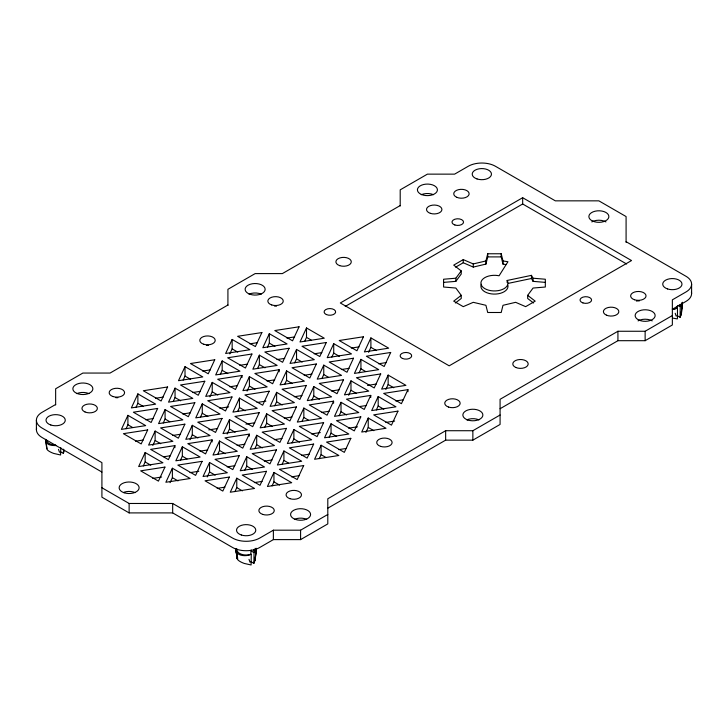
<?xml version="1.0" encoding="UTF-8"?>
<svg xmlns="http://www.w3.org/2000/svg" width="728" height="728" viewBox="0 0 728 728"><rect width="100%" height="100%" fill="white"/><g stroke="black" fill="none" stroke-linecap="round" stroke-linejoin="round"><path stroke-width="1.09" d="M250.96 561.688L253.881 563.372L255.009 559.231M677.158 315.615L680.089 317.308L681.053 315.06L681.071 312.248M60.752 447.511L60.597 454.991L53.717 453.435A9.418 2.748 17.5 0 1 47.22 449.686L46.037 442.169M236.227 548.512C234.68 556.192 246.419 556.966 251.269 554.226L251.105 564.974L244.226 563.427A9.418 2.748 17.5 0 1 237.728 559.677L236.582 551.833M45.455 439.348L46.783 448.848M255 560.169L256.283 548.302M681.208 314.105L682.482 302.238M254.855 561.124L256.338 550.004M681.053 315.06L681.545 310.947M681.79 308.881L682.536 303.931M255.301 559.159L256.083 550.823L254.045 552.625L253.881 563.372M681.499 313.095L682.282 304.759L680.243 306.561L680.089 317.308M64.492 450.177L63.372 453.38L60.442 451.697M63.372 453.38L63.527 449.176M455.628 267.158L463.254 262.753L473.264 267.076L485.922 264.091L485.922 260.952L487.715 253.763L501.201 253.763L502.993 260.952L502.993 264.091L505.96 264.564M485.922 264.091L487.715 256.902L487.715 253.763M127.91 415.342L121.403 429.374L145.7 425.616L127.91 415.342L127.91 424.77L126.053 428.783M137.874 393.884L131.358 407.908L155.656 404.149L137.874 393.884L137.874 403.312L136.009 407.316M145.163 452.525L138.657 466.548L162.954 462.79L145.163 452.525L145.163 461.952L143.307 465.956M155.128 431.058L148.612 445.09L172.909 441.332L155.128 431.058L155.128 440.486L152.798 445.5M165.083 409.591L158.577 423.623L182.874 419.865L165.083 409.591L165.083 419.019L163.227 423.032M175.048 388.133L168.541 402.156L192.838 398.398L175.048 388.133L175.048 397.561L173.191 401.565M185.012 366.666L178.496 380.689L202.803 376.931L185.012 366.666L185.012 376.094L183.147 380.098M174.902 445.618L168.396 459.65L150.605 449.376L174.902 445.618L174.902 447.72M172.381 468.231L165.866 482.264L190.172 478.505L172.381 468.231L172.381 477.659L170.052 482.673M182.337 446.774L175.83 460.797L200.127 457.038L182.337 446.774L182.337 456.201L180.48 460.205M192.301 425.307L185.795 439.339L210.092 435.581L192.301 425.307L192.301 434.734L189.981 439.748M202.266 403.84L195.75 417.872L220.056 414.114L202.266 403.84L202.266 413.267L200.4 417.281M212.23 382.382L205.715 396.405L230.012 392.647L212.23 382.382L212.23 391.81L209.901 396.815M222.186 360.915L215.679 374.938L239.976 371.18L222.186 360.915L222.186 370.343L220.329 374.347M232.15 339.448L225.635 353.48L249.941 349.722L232.15 339.448L232.15 348.876L229.821 353.89M212.085 439.867L205.569 453.899L187.788 443.625L212.085 439.867L212.085 441.96M241.969 375.475L235.453 389.507L217.672 379.233L241.969 375.475L241.969 377.568M209.555 462.48L203.048 476.512L227.345 472.754L209.555 462.48L209.555 471.908L207.234 476.922M219.519 441.022L213.004 455.046L237.31 451.287L219.519 441.022L219.519 450.45L217.663 454.454M229.484 419.556L222.968 433.588L247.265 429.829L229.484 419.556L229.484 428.983L227.154 433.997M239.439 398.089L232.933 412.121L257.23 408.363L239.439 398.089L239.439 407.516L237.583 411.529M249.404 376.631L242.897 390.654L267.194 386.896L249.404 376.631L249.404 386.058L247.074 391.063M259.368 355.164L252.853 369.187L277.15 365.429L259.368 355.164L259.368 364.591L257.503 368.596M269.324 333.697L262.817 347.729L287.114 343.971L269.324 333.697L269.324 343.125L267.467 347.138M249.258 434.115L242.752 448.148L224.961 437.874L249.258 434.115L249.258 436.209M279.142 369.724L272.636 383.756L254.846 373.482L279.142 369.724L279.142 371.817M236.773 478.196L230.266 492.228L254.563 488.47L236.773 478.196L236.773 487.624L234.916 491.637M246.737 456.729L240.222 470.761L264.519 467.003L246.737 456.729L246.737 466.157L244.872 470.17M256.693 435.271L250.186 449.294L274.483 445.536L256.693 435.271L256.693 444.699L254.836 448.703M266.657 413.804L260.151 427.837L284.448 424.069L266.657 413.804L266.657 423.232L264.801 427.236M276.622 392.337L270.106 406.37L294.403 402.611L276.622 392.337L276.622 401.765L274.756 405.778M286.577 370.88L280.071 384.903L304.368 381.144L286.577 370.88L286.577 380.307L284.721 384.311M296.542 349.413L290.035 363.436L314.332 359.678L296.542 349.413L296.542 358.84L294.685 362.844M306.506 327.946L299.991 341.978L324.297 338.22L306.506 327.946L306.506 337.373L304.641 341.387M273.946 472.445L267.44 486.477L291.737 482.719L273.946 472.445L273.946 481.872L272.09 485.885M283.911 450.978L277.404 465.01L301.701 461.252L283.911 450.978L283.911 460.405L282.055 464.419M293.875 429.52L287.36 443.543L311.666 439.785L293.875 429.52L293.875 438.948L292.01 442.952M303.84 408.053L297.324 422.085L321.621 418.318L303.84 408.053L303.84 417.481L301.974 421.485M313.795 386.586L307.289 400.618L331.586 396.86L313.795 386.586L313.795 396.014L311.939 400.027M323.76 365.128L317.244 379.151L341.55 375.393L323.76 365.128L323.76 374.556L321.894 378.56M333.724 343.661L327.209 357.685L351.506 353.926L333.724 343.661L333.724 353.089L331.859 357.093M333.579 401.155L327.063 415.178L309.282 404.914L333.579 401.155L333.579 403.248M321.094 445.227L314.578 459.259L338.875 455.501L321.094 445.227L321.094 454.654L319.228 458.667M331.049 423.769L324.542 437.792L348.839 434.034L331.049 423.769L331.049 433.196L329.192 437.2M341.013 402.302L334.498 416.334L358.804 412.567L341.013 402.302L341.013 411.73L339.157 415.734M350.978 380.835L344.462 394.867L368.759 391.109L350.978 380.835L350.978 390.263L348.648 395.277M360.933 359.368L354.427 373.4L378.724 369.642L360.933 359.368L360.933 368.805L359.077 372.809M370.898 337.91L364.391 351.933L388.688 348.175L370.898 337.91L370.898 347.338L368.577 352.343M370.752 395.395L364.246 409.427L346.455 399.162L370.752 395.395L370.752 397.497M368.231 418.018L361.716 432.041L386.013 428.282L368.231 418.018L368.231 427.445L365.902 432.45M378.187 396.551L371.68 410.583L395.977 406.816L378.187 396.551L378.187 405.978L376.331 409.982M388.151 375.084L381.645 389.116L405.942 385.358L388.151 375.084L388.151 384.511L385.831 389.526M407.935 389.644L401.419 403.676L383.638 393.411L407.935 389.644L407.935 391.746M443.589 282.373L455.846 281.363L455.846 278.214L461.234 270.916L453.717 265.119L463.254 259.605L473.264 263.936L485.922 260.952M455.846 281.363L461.234 274.056L461.234 270.916M533.524 302.994L527.673 298.489L527.673 295.341L533.069 288.042L545.327 287.023L545.327 279.234L533.069 278.214L531.458 275.357L507.161 280.462L507.161 282.555M237.756 557.912L237.301 558.485L236.545 552.161L237 554.718M455.846 278.214L443.589 279.234L443.589 287.023L455.846 288.042L461.234 295.341L453.717 301.146L463.254 306.652L473.264 302.32L485.922 305.305L487.715 312.494L501.201 312.494L502.993 305.305L515.642 302.32L525.652 306.652L535.198 301.146L527.673 295.341M455.391 302.994L461.234 298.489L461.234 295.341M55.647 404.486L42.033 412.339A19.247 11.111 0 0 0 42.033 428.055L101.911 462.626L101.911 497.188L129.129 512.903L172.673 512.903L232.551 547.474A19.247 11.111 0 0 0 259.76 547.474L273.373 539.612L300.591 539.612L327.8 523.905L327.8 498.762L445.645 430.721L472.863 430.721L500.081 415.015M227.919 305.023L110.074 373.055L82.865 373.055L55.647 388.77L55.647 404.932M400.2 205.56L282.355 273.601L255.137 273.601L227.919 289.307L227.919 305.469M522.668 197.707L340.322 302.975L449.185 365.829L631.531 260.551L522.668 197.707L522.668 203.986L345.227 306.433M327.8 514.478L300.591 530.184L273.373 530.184L259.76 538.047A19.247 11.111 0 0 1 232.551 538.047L172.673 503.476L129.129 503.476L101.911 487.76M672.354 315.552L645.135 331.258L617.926 331.258L500.081 399.299L500.081 424.442L472.863 440.149L445.645 440.149L327.8 508.19M500.081 408.726L617.926 340.695L645.135 340.695L672.354 324.979L672.354 299.836L685.967 291.983A19.247 11.111 0 0 0 685.967 276.267L626.089 241.696M672.354 309.264L685.967 301.41A19.247 11.111 0 0 0 691.436 292.101M508.262 283.365L531.458 278.496L533.069 281.363L545.327 282.373M249.74 343.853L257.475 342.661M286.923 338.101L294.649 336.909M202.602 371.071L210.337 369.879M239.785 365.32L247.511 364.127M276.959 359.568L284.694 358.376M314.132 353.817L321.867 352.625M351.315 348.066L359.041 346.874M155.464 398.289L163.199 397.088M192.638 392.538L200.373 391.336M229.821 386.786L237.546 385.585M266.994 381.035L274.729 379.834M304.177 375.284L311.903 374.083M341.35 369.533L349.085 368.332M378.533 363.782L386.259 362.58M145.5 419.747L153.235 418.555M182.683 413.995L190.408 412.803M219.856 408.244L228.692 406.879M257.039 402.493L265.875 401.128M294.212 396.742L301.947 395.55M331.386 390.991L339.121 389.799M367.467 385.412L376.303 384.047M135.544 441.214L143.27 440.021M172.718 435.462L180.453 434.27M208.79 429.884L217.627 428.519M245.973 424.133L254.8 422.768M284.248 418.209L291.983 417.017M321.43 412.458L329.156 411.265M359.714 406.533L366.339 405.514M395.786 400.955L403.512 399.763M163.864 456.756L170.488 455.728M199.936 451.178L207.662 449.977M237.11 445.427L244.845 444.226M274.292 439.676L282.018 438.474M311.466 433.924L320.302 432.559M348.648 428.173L357.484 426.808M385.822 422.422L394.658 421.057M152.798 478.396L161.634 477.022M189.972 472.645L198.808 471.271M227.154 466.894L234.88 465.692M264.328 461.143L272.063 459.941M301.501 455.391L309.236 454.19M338.684 449.631L346.41 448.439M217.19 488.351L224.916 487.159M254.363 482.6L262.098 481.408M291.546 476.849L299.272 475.657M672.927 309.491L677.468 308.162L677.468 317.981L677.313 318.909L672.69 318.081M56.211 445.563C52.38 445.609 46.847 445.481 45.518 441.05M487.715 256.902L501.201 256.902L502.993 264.091M502.993 260.952L507.944 261.725L499.08 275.794L497.961 275.575A13.541 7.817 0 0 0 480.962 282.446A13.541 7.817 0 0 0 495.641 290.918A13.541 7.817 0 0 0 507.543 281.108L507.161 280.462M522.668 203.986L626.626 264.009M678.132 305.369L680.243 306.561M370.898 347.338L376.512 350.577M306.506 337.373L311.184 340.076M333.724 353.089L339.339 356.329M360.933 368.805L365.62 371.507M388.151 384.511L393.766 387.76M269.324 343.125L274.947 346.373M296.542 358.84L302.156 362.08M323.76 374.556L328.437 377.259M350.978 390.263L356.593 393.511M378.187 405.978L383.811 409.218M232.15 348.876L237.765 352.125M259.368 364.591L264.983 367.831M286.577 380.307L292.201 383.547M313.795 396.014L319.41 399.262M341.013 411.73L346.628 414.969M368.231 427.445L373.846 430.685M222.186 370.343L227.809 373.582M249.404 386.058L255.018 389.298M276.622 401.765L282.236 405.014M303.84 417.481L308.517 420.183M331.049 433.196L336.673 436.436M185.012 376.094L190.627 379.334M212.23 391.81L217.845 395.049M239.439 407.516L245.063 410.765M266.657 423.232L272.272 426.471M293.875 438.948L299.49 442.187M321.094 454.654L325.771 457.357M175.048 397.561L180.662 400.8M202.266 413.267L207.88 416.516M229.484 428.983L235.099 432.223M256.693 444.699L262.317 447.938M283.911 460.405L288.597 463.108M137.874 403.312L143.489 406.552M165.083 419.019L169.77 421.721M192.301 434.734L197.916 437.974M219.519 450.45L225.134 453.69M246.737 466.157L252.352 469.405M273.946 481.872L279.57 485.112M127.91 424.77L132.587 427.473M155.128 440.486L160.742 443.725M182.337 456.201L187.023 458.904M209.555 471.908L215.179 475.156M236.773 487.624L242.388 490.863M145.163 461.952L150.778 465.192M172.381 477.659L177.996 480.908M250.951 550.869L254.045 552.625M101.911 472.053L42.033 437.483A19.247 11.111 0 0 1 36.564 428.173M675.202 313.286L676.203 316.161M249.003 559.35L250.004 562.225M58.495 449.358L59.496 452.234M236.027 551.041L237.437 559.24L235.899 550.186L237.292 558.84M691.6 284.12L691.6 293.548M680.089 304.404L680.352 306.27A9.237 5.333 0 0 0 681.508 302.912M677.368 305.978L676.976 308.226A9.237 5.333 0 0 1 672.354 308.936M645.135 331.258L645.135 340.695M626.089 242.379L626.089 216.562L598.871 200.846L555.327 200.846L495.45 166.275A19.247 11.111 0 0 0 468.24 166.275L454.627 174.138L427.409 174.138L400.2 189.844L400.2 206.006M617.926 331.258L617.926 340.695M533.069 278.214L533.069 281.363M531.458 275.357L531.458 278.496M501.201 253.763L501.201 256.902M473.264 263.936L473.264 267.076M472.863 430.721L472.863 440.149M463.254 259.605L463.254 262.753M445.645 430.721L445.645 440.149M300.591 530.184L300.591 539.612M273.373 530.184L273.373 539.612M253.89 549.422L254.154 552.334A9.237 5.333 0 0 0 255.073 548.293M251.169 549.949L250.769 554.29A9.237 5.333 0 0 1 241.023 554.108A9.237 5.333 0 0 1 236.991 548.976M172.673 503.476L172.673 512.903M129.129 503.476L129.129 512.903M36.4 420.202L36.4 429.629M55.647 445.017A9.237 5.333 0 0 1 46.401 439.685M507.889 285.249A13.541 7.817 0 0 1 493.575 294.076A13.541 7.817 0 0 1 481.372 284.248M206.506 345.4A7.699 4.441 0 0 1 208.517 345.4M636.345 301.046A7.699 4.441 0 0 1 639.339 300.928M115.879 397.725A7.699 4.441 0 0 1 117.881 397.725M274.547 306.115A7.699 4.441 0 0 1 276.549 306.115M421.321 194.695A10.01 5.779 0 0 1 433.506 194.695M249.049 294.158A10.01 5.779 0 0 1 261.225 294.158M76.768 393.621A10.01 5.779 0 0 1 88.953 393.621M466.775 419.856A10.01 5.779 0 0 1 478.951 419.856M294.494 519.319A10.01 5.779 0 0 1 306.679 519.319M638.065 320.893A10.01 5.779 0 0 1 652.215 320.893M591.8 221.904A10.01 5.779 0 0 1 605.951 221.904M124.124 492.192A10.01 5.779 0 0 1 135.217 492.61M147.693 429.911L141.177 443.934L123.387 433.67L147.693 429.911M157.648 408.444L151.142 422.477L133.351 412.203L157.648 408.444M167.613 386.978L161.106 401.01L143.316 390.736L167.613 386.978M164.947 467.085L158.431 481.117L140.65 470.843L164.947 467.085M184.867 424.16L178.36 438.183L160.57 427.918L184.867 424.16M194.831 402.693L188.315 416.716L170.534 406.452L194.831 402.693M204.786 381.226L198.28 395.259L180.489 384.985L204.786 381.226M214.751 359.759L208.244 373.792L190.454 363.527L214.751 359.759M202.12 461.334L195.614 475.366L177.823 465.092L202.12 461.334M222.049 418.409L215.534 432.432L197.743 422.167L222.049 418.409M232.005 396.942L225.498 410.965L207.708 400.7L232.005 396.942M251.934 354.008L245.418 368.04L227.627 357.776L251.934 354.008M261.889 332.55L255.382 346.574L237.592 336.309L261.889 332.55M229.338 477.049L222.823 491.072L205.041 480.808L229.338 477.049M239.303 455.582L232.787 469.615L214.997 459.341L239.303 455.582M259.223 412.658L252.716 426.681L234.926 416.416L259.223 412.658M269.187 391.191L262.671 405.214L244.881 394.949L269.187 391.191M289.107 348.257L282.601 362.289L264.81 352.015L289.107 348.257M299.072 326.799L292.556 340.822L274.774 330.558L299.072 326.799M266.512 471.298L260.005 485.321L242.215 475.056L266.512 471.298M276.476 449.831L269.97 463.863L252.179 453.589L276.476 449.831M286.441 428.364L279.925 442.397L262.144 432.123L286.441 428.364M296.396 406.906L289.89 420.93L272.099 410.665L296.396 406.906M306.361 385.44L299.854 399.463L282.064 389.198L306.361 385.44M316.325 363.973L309.81 378.005L292.028 367.731L316.325 363.973M326.29 342.506L319.774 356.538L301.984 346.264L326.29 342.506M303.694 465.547L297.179 479.57L279.397 469.305L303.694 465.547M313.65 444.08L307.143 458.112L289.353 447.838L313.65 444.08M323.614 422.613L317.108 436.645L299.317 426.371L323.614 422.613M343.543 379.688L337.028 393.712L319.237 383.447L343.543 379.688M353.499 358.221L346.992 372.254L329.202 361.98L353.499 358.221M363.463 336.755L356.947 350.787L339.166 340.513L363.463 336.755M350.832 438.329L344.317 452.361L326.535 442.087L350.832 438.329M360.797 416.862L354.281 430.894L336.491 420.62L360.797 416.862M380.717 373.937L374.21 387.96L356.42 377.696L380.717 373.937M390.681 352.47L384.166 366.502L366.375 356.229L390.681 352.47M397.97 411.111L391.464 425.143L373.673 414.869L397.97 411.111M477.031 178.942A9.619 5.551 0 0 0 491.464 174.138A9.619 5.551 0 0 0 477.031 169.324A9.619 5.551 0 0 0 477.031 178.942M667.549 288.934A9.619 5.551 0 0 0 681.981 284.12A9.619 5.551 0 0 0 667.549 279.315A9.619 5.551 0 0 0 667.549 288.934M241.341 534.998A9.619 5.551 0 0 0 255.774 530.184A9.619 5.551 0 0 0 241.341 525.379A9.619 5.551 0 0 0 241.341 534.998M50.833 425.006A9.619 5.551 0 0 0 65.265 420.202A9.619 5.551 0 0 0 50.833 415.388A9.619 5.551 0 0 0 50.833 425.006M326.353 314.551A5.769 3.331 0 0 0 335.599 312.339A5.769 3.331 0 0 0 327.664 308.827A5.769 3.331 0 0 0 326.353 314.551M454.873 224.988A5.769 3.331 0 0 0 463.536 222.104A5.769 3.331 0 0 0 454.873 219.219A5.769 3.331 0 0 0 454.873 224.988M339.739 265.656A7.699 4.441 0 0 0 351.287 261.807A7.699 4.441 0 0 0 339.739 257.967A7.699 4.441 0 0 0 339.739 265.656M582.919 302.912A5.769 3.331 0 0 0 591.582 300.027A5.769 3.331 0 0 0 582.919 297.142A5.769 3.331 0 0 0 582.919 302.912M203.658 344.226A7.699 4.441 0 0 0 215.206 340.376A7.699 4.441 0 0 0 203.658 336.527A7.699 4.441 0 0 0 203.658 344.226M402.402 358.449A5.769 3.331 0 0 0 411.639 356.238A5.769 3.331 0 0 0 403.703 352.725A5.769 3.331 0 0 0 402.402 358.449M430.366 213.34A7.699 4.441 0 0 0 441.914 209.491A7.699 4.441 0 0 0 430.366 205.642A7.699 4.441 0 0 0 430.366 213.34M262.717 514.396A7.699 4.441 0 0 0 274.265 510.546A7.699 4.441 0 0 0 262.717 506.697A7.699 4.441 0 0 0 262.717 514.396M606.433 315.151A7.699 4.441 0 0 0 618.755 312.203A7.699 4.441 0 0 0 608.171 307.516A7.699 4.441 0 0 0 606.433 315.151M515.806 367.467A7.699 4.441 0 0 0 528.119 364.528A7.699 4.441 0 0 0 517.544 359.841A7.699 4.441 0 0 0 515.806 367.467M380.562 446.355A7.699 4.441 0 0 0 392.11 442.506A7.699 4.441 0 0 0 380.562 438.666A7.699 4.441 0 0 0 380.562 446.355M448.603 407.079A7.699 4.441 0 0 0 460.151 403.23A7.699 4.441 0 0 0 448.603 399.381A7.699 4.441 0 0 0 448.603 407.079M634.488 299.754A7.699 4.441 0 0 0 646.036 295.905A7.699 4.441 0 0 0 634.488 292.055A7.699 4.441 0 0 0 634.488 299.754M456.747 197.297A7.699 4.441 0 0 0 469.069 194.358A7.699 4.441 0 0 0 458.485 189.671A7.699 4.441 0 0 0 456.747 197.297M84.976 411.939A7.699 4.441 0 0 0 97.297 408.99A7.699 4.441 0 0 0 86.723 404.304A7.699 4.441 0 0 0 84.976 411.939M289.935 498.68A7.699 4.441 0 0 0 301.483 494.831A7.699 4.441 0 0 0 289.935 490.981A7.699 4.441 0 0 0 289.935 498.68M113.031 396.551A7.699 4.441 0 0 0 124.579 392.701A7.699 4.441 0 0 0 113.031 388.852A7.699 4.441 0 0 0 113.031 396.551M271.699 304.941A7.699 4.441 0 0 0 283.247 301.092A7.699 4.441 0 0 0 271.699 297.242A7.699 4.441 0 0 0 271.699 304.941M421.321 194.431A10.01 5.779 0 0 0 437.337 190.6A10.01 5.779 0 0 0 423.587 184.512A10.01 5.779 0 0 0 421.321 194.431M250.132 294.312A10.01 5.779 0 0 0 265.147 289.307A10.01 5.779 0 0 0 250.132 284.302A10.01 5.779 0 0 0 250.132 294.312M76.768 393.357A10.01 5.779 0 0 0 92.784 389.526A10.01 5.779 0 0 0 79.034 383.438A10.01 5.779 0 0 0 76.768 393.357M467.858 420.02A10.01 5.779 0 0 0 482.873 415.015A10.01 5.779 0 0 0 467.858 410.01A10.01 5.779 0 0 0 467.858 420.02M295.586 519.483A10.01 5.779 0 0 0 310.592 514.478A10.01 5.779 0 0 0 295.586 509.473A10.01 5.779 0 0 0 295.586 519.483M639.048 320.129A10.01 5.779 0 0 0 655.064 316.307A10.01 5.779 0 0 0 641.313 310.21A10.01 5.779 0 0 0 639.048 320.129M592.783 221.139A10.01 5.779 0 0 0 608.79 217.308A10.01 5.779 0 0 0 595.04 211.22A10.01 5.779 0 0 0 592.783 221.139M124.124 492.765A10.01 5.779 0 0 0 139.13 487.76A10.01 5.779 0 0 0 124.124 482.764A10.01 5.779 0 0 0 124.124 492.765"/></g></svg>
